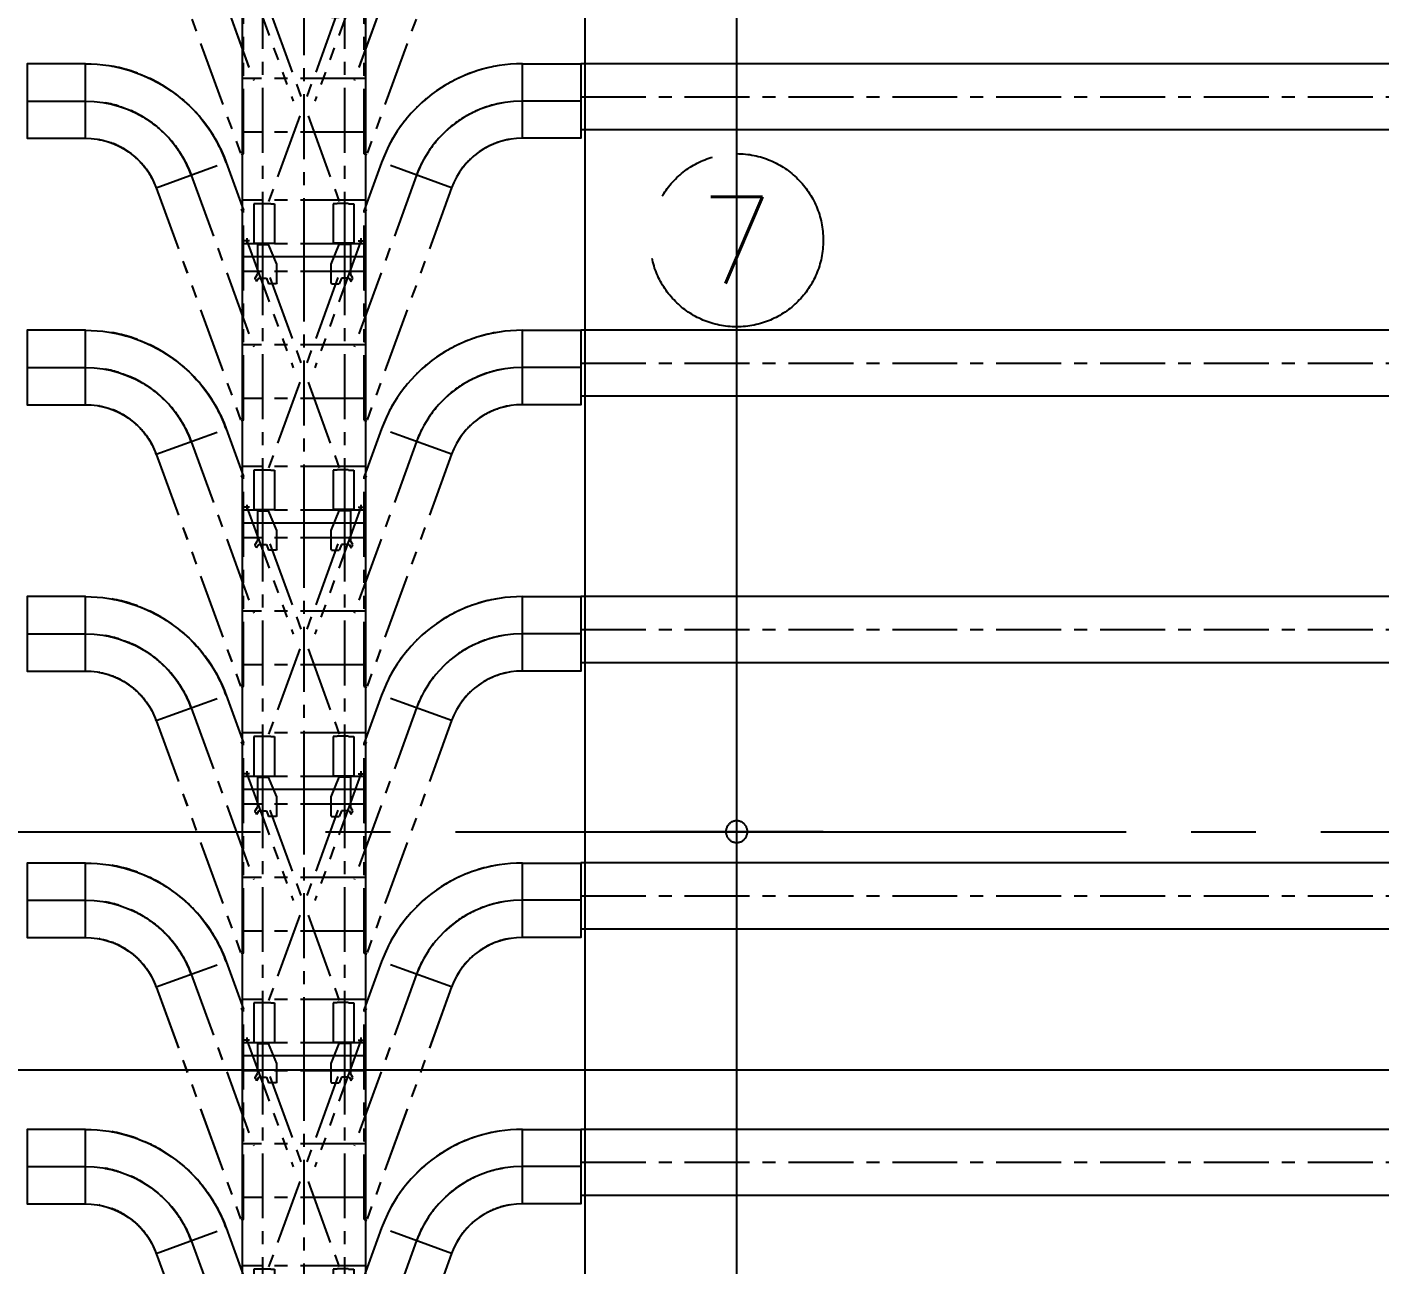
# Model space of a CAD drawing. Extents: x -40736 to 716455, y -65544 to 37405.
# Drawn here: x 340571 to 342134, y -47868 to -46438 of the extents above; entities that cross this region are included whole.
import ezdxf
from ezdxf.enums import TextEntityAlignment as Align

# ---------------------------------------------------------------- set-up
doc = ezdxf.new("R2010")
doc.units = 0
doc.header["$LTSCALE"] = 600
doc.header["$MEASUREMENT"] = 0
for name, pattern in [('CENTER', [2, 1.25, -0.25, 0.25, -0.25]), ('CENTER2', [1.125, 0.75, -0.125, 0.125, -0.125]), ('PHANTOM', [2.5, 1.25, -0.25, 0.25, -0.25, 0.25, -0.25])]:
    doc.linetypes.add(name, pattern=pattern)
doc.layers.get('0').update_dxf_attribs({"linetype": 'CONTINUOUS'})
for name, color, linetype in [('0-架台', 232, 'CONTINUOUS'), ('001', 7, 'CONTINUOUS'), ('底圖', 253, 'CONTINUOUS'), ('規劃圖', 253, 'CONTINUOUS')]:
    doc.layers.add(name, color=color, linetype=linetype)
doc.styles.add('AEH', font='SIMPLEX.SHX', dxfattribs={"bigfont": 'AE.SHX'})

# ---------------------------------------------------------------- blocks, each defined once
blk = doc.blocks.new('platform')
at = {"layer": '0-架台'}
blk.add_line((3250, -10894), (3250, 147292), dxfattribs=at)
blk = doc.blocks.new('HAITI-3-11')
at = {"layer": '001', "linetype": 'CENTER'}
for p, q in [((145905.075512, 101974.159575), (145965.075512, 101974.159575)), ((145935.075512, 101944.159575), (145935.075512, 102004.159575)), ((145935.075512, 100688.159575), (145935.075512, 100628.159575)), ((145905.075512, 100658.159575), (145965.075512, 100658.159575))]:
    blk.add_line(p, q, dxfattribs=at)
at = {"layer": '001', "color": 6, "linetype": 'PHANTOM'}
for p, q in [((145935.075512, 101974.159575), (147399.371035, 101441.199591)), ((145974.866799, 101852.159575), (145976.866799, 101854.159575)), ((145974.866799, 101852.159575), (145974.866799, 101724.159575)), ((145976.866799, 101854.159575), (146320.828323, 101854.159575)), ((146365.828323, 101880.140337), (146320.828323, 101854.159575)), ((146363.866799, 101838.593332), (146404.978958, 101862.329448)), ((146363.866799, 101838.593332), (146363.866799, 101749.159575)), ((146386.318704, 101874.649956), (146365.828323, 101880.140337)), ((146393.818704, 101861.659575), (146386.318704, 101874.649956)), ((146399.447869, 101864.909575), (146393.818704, 101861.659575)), ((146404.228958, 101863.628486), (146399.447869, 101864.909575)), ((146404.978958, 101862.329448), (146404.228958, 101863.628486)), ((148581.866799, 101831.409575), (148578.866799, 101829.159575)), ((148578.866799, 101829.159575), (148578.866799, 101699.159575)), ((148581.866799, 101894.159575), (149038.866799, 101894.159575)), ((148581.866799, 101831.409575), (148581.866799, 101894.159575)), ((149038.866799, 101894.159575), (149038.866799, 101654.159575)), ((146203.866799, 101629.159575), (145974.866799, 101724.159575)), ((146423.866799, 101629.159575), (146203.866799, 101629.159575)), ((146356.108431, 101709.177459), (147363.45892, 101342.531865)), ((146363.866799, 101749.159575), (146428.866799, 101724.159575)), ((146423.866799, 101629.159575), (146428.866799, 101634.159575)), ((146428.866799, 101634.159575), (146428.866799, 101724.159575)), ((147568.256855, 101364.327637), (148578.396953, 101731.988565)), ((148581.866799, 101699.159575), (148578.866799, 101699.159575)), ((148581.866799, 101699.159575), (148581.866799, 101654.159575)), ((148581.866799, 101654.159575), (149038.866799, 101654.159575)), ((146356.108431, 100923.141691), (147363.45892, 101289.787285)), ((145935.075512, 100658.159575), (147399.371035, 101191.11956)), ((147568.256855, 101267.991513), (148578.396953, 100900.330585)), ((146203.866799, 101003.159575), (145974.866799, 100908.159575)), ((146423.866799, 101003.159575), (146203.866799, 101003.159575)), ((146423.866799, 101003.159575), (146428.866799, 100998.159575)), ((146428.866799, 100998.159575), (146428.866799, 100908.159575)), ((148581.866799, 100978.159575), (149038.866799, 100978.159575)), ((148581.866799, 100933.159575), (148581.866799, 100978.159575)), ((149038.866799, 100738.159575), (149038.866799, 100978.159575)), ((145974.866799, 100780.159575), (145974.866799, 100908.159575)), ((146363.866799, 100883.159575), (146428.866799, 100908.159575)), ((146363.866799, 100793.725818), (146363.866799, 100883.159575)), ((148581.866799, 100933.159575), (148578.866799, 100933.159575)), ((148578.866799, 100803.159575), (148578.866799, 100933.159575)), ((145974.866799, 100780.159575), (145976.866799, 100778.159575)), ((145976.866799, 100778.159575), (146320.828323, 100778.159575)), ((146365.828323, 100752.178813), (146320.828323, 100778.159575)), ((146363.866799, 100793.725818), (146404.978958, 100769.989702)), ((146386.318704, 100757.669194), (146365.828323, 100752.178813)), ((146393.818704, 100770.659575), (146386.318704, 100757.669194)), ((146399.447869, 100767.409575), (146393.818704, 100770.659575)), ((146404.228958, 100768.690664), (146399.447869, 100767.409575)), ((146404.978958, 100769.989702), (146404.228958, 100768.690664)), ((148581.866799, 100800.909575), (148578.866799, 100803.159575)), ((148581.866799, 100800.909575), (148581.866799, 100738.159575)), ((148581.866799, 100738.159575), (149038.866799, 100738.159575))]:
    blk.add_line(p, q, dxfattribs=at)
at = {"layer": '001', "color": 3}
for p, q in [((146116.966799, 102026.159575), (149193.866799, 102026.159575)), ((146116.966799, 102026.159575), (146116.966799, 100606.159575)), ((149193.866799, 102026.159575), (149193.866799, 100606.159575)), ((149193.866799, 100606.159575), (146116.966799, 100606.159575))]:
    blk.add_line(p, q, dxfattribs=at)
at = {"layer": '001', "color": 2, "linetype": 'CENTER'}
for p, q in [((146288.866799, 102026.159575), (146288.866799, 100606.159575)), ((147134.39228, 102026.159575), (147134.39228, 100606.159575)), ((147754.39228, 102026.159575), (147754.39228, 100606.159575)), ((148541.866799, 102026.159575), (148541.866799, 100606.159575)), ((149043.866799, 102026.159575), (149043.866799, 100606.159575)), ((149193.866799, 101789.159575), (146116.966799, 101789.159575)), ((146116.966799, 101316.159575), (149193.866799, 101316.159575)), ((149193.866799, 100843.159575), (146116.966799, 100843.159575))]:
    blk.add_line(p, q, dxfattribs=at)
blk = doc.blocks.new('HAITI-3-12')
at = {"layer": '001', "linetype": 'CENTER'}
for p, q in [((142828.175512, 101974.159575), (142888.175512, 101974.159575)), ((142858.175512, 101944.159575), (142858.175512, 102004.159575)), ((142858.175512, 100688.159575), (142858.175512, 100628.159575)), ((142828.175512, 100658.159575), (142888.175512, 100658.159575))]:
    blk.add_line(p, q, dxfattribs=at)
at = {"layer": '001', "color": 6, "linetype": 'PHANTOM'}
for p, q in [((142858.175512, 101974.159575), (144322.471035, 101441.199591)), ((142897.966799, 101852.159575), (142899.966799, 101854.159575)), ((142897.966799, 101852.159575), (142897.966799, 101724.159575)), ((142899.966799, 101854.159575), (143243.928323, 101854.159575)), ((143288.928323, 101880.140337), (143243.928323, 101854.159575)), ((143286.966799, 101838.593332), (143328.078958, 101862.329448)), ((143286.966799, 101838.593332), (143286.966799, 101749.159575)), ((143309.418704, 101874.649956), (143288.928323, 101880.140337)), ((143316.918704, 101861.659575), (143309.418704, 101874.649956)), ((143322.547869, 101864.909575), (143316.918704, 101861.659575)), ((143327.328958, 101863.628486), (143322.547869, 101864.909575)), ((143328.078958, 101862.329448), (143327.328958, 101863.628486)), ((145504.966799, 101831.409575), (145501.966799, 101829.159575)), ((145501.966799, 101829.159575), (145501.966799, 101699.159575)), ((145504.966799, 101894.159575), (145961.966799, 101894.159575)), ((145504.966799, 101831.409575), (145504.966799, 101894.159575)), ((145961.966799, 101894.159575), (145961.966799, 101654.159575)), ((143126.966799, 101629.159575), (142897.966799, 101724.159575)), ((143346.966799, 101629.159575), (143126.966799, 101629.159575)), ((143279.208431, 101709.177459), (144286.55892, 101342.531865)), ((143286.966799, 101749.159575), (143351.966799, 101724.159575)), ((143346.966799, 101629.159575), (143351.966799, 101634.159575)), ((143351.966799, 101634.159575), (143351.966799, 101724.159575)), ((144491.356855, 101364.327637), (145501.496953, 101731.988565)), ((145504.966799, 101699.159575), (145501.966799, 101699.159575)), ((145504.966799, 101699.159575), (145504.966799, 101654.159575)), ((145504.966799, 101654.159575), (145961.966799, 101654.159575)), ((143279.208431, 100923.141691), (144286.55892, 101289.787285)), ((142858.175512, 100658.159575), (144322.471035, 101191.11956)), ((144491.356855, 101267.991513), (145501.496953, 100900.330585)), ((143126.966799, 101003.159575), (142897.966799, 100908.159575)), ((143346.966799, 101003.159575), (143126.966799, 101003.159575)), ((143346.966799, 101003.159575), (143351.966799, 100998.159575)), ((143351.966799, 100998.159575), (143351.966799, 100908.159575)), ((145504.966799, 100978.159575), (145961.966799, 100978.159575)), ((145504.966799, 100933.159575), (145504.966799, 100978.159575)), ((145961.966799, 100738.159575), (145961.966799, 100978.159575)), ((142897.966799, 100780.159575), (142897.966799, 100908.159575)), ((143286.966799, 100883.159575), (143351.966799, 100908.159575)), ((143286.966799, 100793.725818), (143286.966799, 100883.159575)), ((145504.966799, 100933.159575), (145501.966799, 100933.159575)), ((145501.966799, 100803.159575), (145501.966799, 100933.159575)), ((142897.966799, 100780.159575), (142899.966799, 100778.159575)), ((142899.966799, 100778.159575), (143243.928323, 100778.159575)), ((143288.928323, 100752.178813), (143243.928323, 100778.159575)), ((143286.966799, 100793.725818), (143328.078958, 100769.989702)), ((143309.418704, 100757.669194), (143288.928323, 100752.178813)), ((143316.918704, 100770.659575), (143309.418704, 100757.669194)), ((143322.547869, 100767.409575), (143316.918704, 100770.659575)), ((143327.328958, 100768.690664), (143322.547869, 100767.409575)), ((143328.078958, 100769.989702), (143327.328958, 100768.690664)), ((145504.966799, 100800.909575), (145501.966799, 100803.159575)), ((145504.966799, 100800.909575), (145504.966799, 100738.159575)), ((145504.966799, 100738.159575), (145961.966799, 100738.159575))]:
    blk.add_line(p, q, dxfattribs=at)
at = {"layer": '001', "color": 3}
for p, q in [((143040.066799, 102026.159575), (146116.966799, 102026.159575)), ((143040.066799, 102026.159575), (143040.066799, 100606.159575)), ((146116.966799, 102026.159575), (146116.966799, 100606.159575)), ((146116.966799, 100606.159575), (143040.066799, 100606.159575))]:
    blk.add_line(p, q, dxfattribs=at)
at = {"layer": '001', "color": 2, "linetype": 'CENTER'}
for p, q in [((143211.966799, 102026.159575), (143211.966799, 100606.159575)), ((144057.49228, 102026.159575), (144057.49228, 100606.159575)), ((144677.49228, 102026.159575), (144677.49228, 100606.159575)), ((145464.966799, 102026.159575), (145464.966799, 100606.159575)), ((145966.966799, 102026.159575), (145966.966799, 100606.159575)), ((146116.966799, 101789.159575), (143040.066799, 101789.159575)), ((143040.066799, 101316.159575), (146116.966799, 101316.159575)), ((146116.966799, 100843.159575), (143040.066799, 100843.159575))]:
    blk.add_line(p, q, dxfattribs=at)
blk = doc.blocks.new('HAITI-3-13')
at = {"layer": '001', "linetype": 'CENTER'}
for p, q in [((139751.275512, 101974.159575), (139811.275512, 101974.159575)), ((139781.275512, 101944.159575), (139781.275512, 102004.159575)), ((139781.275512, 100688.159575), (139781.275512, 100628.159575)), ((139751.275512, 100658.159575), (139811.275512, 100658.159575))]:
    blk.add_line(p, q, dxfattribs=at)
at = {"layer": '001', "color": 6, "linetype": 'PHANTOM'}
for p, q in [((139781.275512, 101974.159575), (141245.571035, 101441.199591)), ((139821.066799, 101852.159575), (139823.066799, 101854.159575)), ((139821.066799, 101852.159575), (139821.066799, 101724.159575)), ((139823.066799, 101854.159575), (140167.028323, 101854.159575)), ((140212.028323, 101880.140337), (140167.028323, 101854.159575)), ((140210.066799, 101838.593332), (140251.178958, 101862.329448)), ((140210.066799, 101838.593332), (140210.066799, 101749.159575)), ((140232.518704, 101874.649956), (140212.028323, 101880.140337)), ((140240.018704, 101861.659575), (140232.518704, 101874.649956)), ((140245.647869, 101864.909575), (140240.018704, 101861.659575)), ((140250.428958, 101863.628486), (140245.647869, 101864.909575)), ((140251.178958, 101862.329448), (140250.428958, 101863.628486)), ((142428.066799, 101831.409575), (142425.066799, 101829.159575)), ((142425.066799, 101829.159575), (142425.066799, 101699.159575)), ((142428.066799, 101894.159575), (142885.066799, 101894.159575)), ((142428.066799, 101831.409575), (142428.066799, 101894.159575)), ((142885.066799, 101894.159575), (142885.066799, 101654.159575)), ((140050.066799, 101629.159575), (139821.066799, 101724.159575)), ((140270.066799, 101629.159575), (140050.066799, 101629.159575)), ((140202.308431, 101709.177459), (141209.65892, 101342.531865)), ((140210.066799, 101749.159575), (140275.066799, 101724.159575)), ((140270.066799, 101629.159575), (140275.066799, 101634.159575)), ((140275.066799, 101634.159575), (140275.066799, 101724.159575)), ((141414.456855, 101364.327637), (142424.596953, 101731.988565)), ((142428.066799, 101699.159575), (142425.066799, 101699.159575)), ((142428.066799, 101699.159575), (142428.066799, 101654.159575)), ((142428.066799, 101654.159575), (142885.066799, 101654.159575)), ((140202.308431, 100923.141691), (141209.65892, 101289.787285)), ((139781.275512, 100658.159575), (141245.571035, 101191.11956)), ((141414.456855, 101267.991513), (142424.596953, 100900.330585)), ((140050.066799, 101003.159575), (139821.066799, 100908.159575)), ((140270.066799, 101003.159575), (140050.066799, 101003.159575)), ((140270.066799, 101003.159575), (140275.066799, 100998.159575)), ((140275.066799, 100998.159575), (140275.066799, 100908.159575)), ((142428.066799, 100978.159575), (142885.066799, 100978.159575)), ((142428.066799, 100933.159575), (142428.066799, 100978.159575)), ((142885.066799, 100738.159575), (142885.066799, 100978.159575)), ((139821.066799, 100780.159575), (139821.066799, 100908.159575)), ((140210.066799, 100883.159575), (140275.066799, 100908.159575)), ((140210.066799, 100793.725818), (140210.066799, 100883.159575)), ((142428.066799, 100933.159575), (142425.066799, 100933.159575)), ((142425.066799, 100803.159575), (142425.066799, 100933.159575)), ((139821.066799, 100780.159575), (139823.066799, 100778.159575)), ((139823.066799, 100778.159575), (140167.028323, 100778.159575)), ((140212.028323, 100752.178813), (140167.028323, 100778.159575)), ((140210.066799, 100793.725818), (140251.178958, 100769.989702)), ((140232.518704, 100757.669194), (140212.028323, 100752.178813)), ((140240.018704, 100770.659575), (140232.518704, 100757.669194)), ((140245.647869, 100767.409575), (140240.018704, 100770.659575)), ((140250.428958, 100768.690664), (140245.647869, 100767.409575)), ((140251.178958, 100769.989702), (140250.428958, 100768.690664)), ((142428.066799, 100800.909575), (142425.066799, 100803.159575)), ((142428.066799, 100800.909575), (142428.066799, 100738.159575)), ((142428.066799, 100738.159575), (142885.066799, 100738.159575))]:
    blk.add_line(p, q, dxfattribs=at)
at = {"layer": '001', "color": 3}
for p, q in [((139963.166799, 102026.159575), (143040.066799, 102026.159575)), ((139963.166799, 102026.159575), (139963.166799, 100606.159575)), ((143040.066799, 102026.159575), (143040.066799, 100606.159575)), ((143040.066799, 100606.159575), (139963.166799, 100606.159575))]:
    blk.add_line(p, q, dxfattribs=at)
at = {"layer": '001', "color": 2, "linetype": 'CENTER'}
for p, q in [((140135.066799, 102026.159575), (140135.066799, 100606.159575)), ((140980.59228, 102026.159575), (140980.59228, 100606.159575)), ((141600.59228, 102026.159575), (141600.59228, 100606.159575)), ((142388.066799, 102026.159575), (142388.066799, 100606.159575)), ((142890.066799, 102026.159575), (142890.066799, 100606.159575)), ((143040.066799, 101789.159575), (139963.166799, 101789.159575)), ((139963.166799, 101316.159575), (143040.066799, 101316.159575)), ((143040.066799, 100843.159575), (139963.166799, 100843.159575))]:
    blk.add_line(p, q, dxfattribs=at)
blk = doc.blocks.new('HAITI-3-14')
at = {"layer": '001', "linetype": 'CENTER'}
for p, q in [((136674.375512, 101974.159575), (136734.375512, 101974.159575)), ((136704.375512, 101944.159575), (136704.375512, 102004.159575)), ((136704.375512, 100688.159575), (136704.375512, 100628.159575)), ((136674.375512, 100658.159575), (136734.375512, 100658.159575))]:
    blk.add_line(p, q, dxfattribs=at)
at = {"layer": '001', "color": 6, "linetype": 'PHANTOM'}
for p, q in [((136704.375512, 101974.159575), (138168.671035, 101441.199591)), ((136744.166799, 101852.159575), (136746.166799, 101854.159575)), ((136744.166799, 101852.159575), (136744.166799, 101724.159575)), ((136746.166799, 101854.159575), (137090.128323, 101854.159575)), ((137135.128323, 101880.140337), (137090.128323, 101854.159575)), ((137133.166799, 101838.593332), (137174.278958, 101862.329448)), ((137133.166799, 101838.593332), (137133.166799, 101749.159575)), ((137155.618704, 101874.649956), (137135.128323, 101880.140337)), ((137163.118704, 101861.659575), (137155.618704, 101874.649956)), ((137168.747869, 101864.909575), (137163.118704, 101861.659575)), ((137173.528958, 101863.628486), (137168.747869, 101864.909575)), ((137174.278958, 101862.329448), (137173.528958, 101863.628486)), ((139351.166799, 101831.409575), (139348.166799, 101829.159575)), ((139348.166799, 101829.159575), (139348.166799, 101699.159575)), ((139351.166799, 101894.159575), (139808.166799, 101894.159575)), ((139351.166799, 101831.409575), (139351.166799, 101894.159575)), ((139808.166799, 101894.159575), (139808.166799, 101654.159575)), ((136973.166799, 101629.159575), (136744.166799, 101724.159575)), ((137193.166799, 101629.159575), (136973.166799, 101629.159575)), ((137125.408431, 101709.177459), (138132.75892, 101342.531865)), ((137133.166799, 101749.159575), (137198.166799, 101724.159575)), ((137193.166799, 101629.159575), (137198.166799, 101634.159575)), ((137198.166799, 101634.159575), (137198.166799, 101724.159575)), ((138337.556855, 101364.327637), (139347.696953, 101731.988565)), ((139351.166799, 101699.159575), (139348.166799, 101699.159575)), ((139351.166799, 101699.159575), (139351.166799, 101654.159575)), ((139351.166799, 101654.159575), (139808.166799, 101654.159575)), ((137125.408431, 100923.141691), (138132.75892, 101289.787285)), ((136704.375512, 100658.159575), (138168.671035, 101191.11956)), ((138337.556855, 101267.991513), (139347.696953, 100900.330585)), ((136973.166799, 101003.159575), (136744.166799, 100908.159575)), ((137193.166799, 101003.159575), (136973.166799, 101003.159575)), ((137193.166799, 101003.159575), (137198.166799, 100998.159575)), ((137198.166799, 100998.159575), (137198.166799, 100908.159575)), ((139351.166799, 100978.159575), (139808.166799, 100978.159575)), ((139351.166799, 100933.159575), (139351.166799, 100978.159575)), ((139808.166799, 100738.159575), (139808.166799, 100978.159575)), ((136744.166799, 100780.159575), (136744.166799, 100908.159575)), ((137133.166799, 100883.159575), (137198.166799, 100908.159575)), ((137133.166799, 100793.725818), (137133.166799, 100883.159575)), ((139351.166799, 100933.159575), (139348.166799, 100933.159575)), ((139348.166799, 100803.159575), (139348.166799, 100933.159575)), ((136744.166799, 100780.159575), (136746.166799, 100778.159575)), ((136746.166799, 100778.159575), (137090.128323, 100778.159575)), ((137135.128323, 100752.178813), (137090.128323, 100778.159575)), ((137133.166799, 100793.725818), (137174.278958, 100769.989702)), ((137155.618704, 100757.669194), (137135.128323, 100752.178813)), ((137163.118704, 100770.659575), (137155.618704, 100757.669194)), ((137168.747869, 100767.409575), (137163.118704, 100770.659575)), ((137173.528958, 100768.690664), (137168.747869, 100767.409575)), ((137174.278958, 100769.989702), (137173.528958, 100768.690664)), ((139351.166799, 100800.909575), (139348.166799, 100803.159575)), ((139351.166799, 100800.909575), (139351.166799, 100738.159575)), ((139351.166799, 100738.159575), (139808.166799, 100738.159575))]:
    blk.add_line(p, q, dxfattribs=at)
at = {"layer": '001', "color": 3}
for p, q in [((136886.266799, 102026.159575), (139963.166799, 102026.159575)), ((136886.266799, 102026.159575), (136886.266799, 100606.159575)), ((139963.166799, 102026.159575), (139963.166799, 100606.159575)), ((139963.166799, 100606.159575), (136886.266799, 100606.159575))]:
    blk.add_line(p, q, dxfattribs=at)
at = {"layer": '001', "color": 2, "linetype": 'CENTER'}
for p, q in [((137058.166799, 102026.159575), (137058.166799, 100606.159575)), ((137903.69228, 102026.159575), (137903.69228, 100606.159575)), ((138523.69228, 102026.159575), (138523.69228, 100606.159575)), ((139311.166799, 102026.159575), (139311.166799, 100606.159575)), ((139813.166799, 102026.159575), (139813.166799, 100606.159575)), ((139963.166799, 101789.159575), (136886.266799, 101789.159575)), ((136886.266799, 101316.159575), (139963.166799, 101316.159575)), ((139963.166799, 100843.159575), (136886.266799, 100843.159575))]:
    blk.add_line(p, q, dxfattribs=at)
blk = doc.blocks.new('HAITI-3-15')
at = {"layer": '001', "linetype": 'CENTER'}
for p, q in [((133597.475512, 101974.159575), (133657.475512, 101974.159575)), ((133627.475512, 101944.159575), (133627.475512, 102004.159575)), ((133627.475512, 100688.159575), (133627.475512, 100628.159575)), ((133597.475512, 100658.159575), (133657.475512, 100658.159575))]:
    blk.add_line(p, q, dxfattribs=at)
at = {"layer": '001', "color": 6, "linetype": 'PHANTOM'}
for p, q in [((133627.475512, 101974.159575), (135091.771035, 101441.199591)), ((133667.266799, 101852.159575), (133669.266799, 101854.159575)), ((133667.266799, 101852.159575), (133667.266799, 101724.159575)), ((133669.266799, 101854.159575), (134013.228323, 101854.159575)), ((134058.228323, 101880.140337), (134013.228323, 101854.159575)), ((134056.266799, 101838.593332), (134097.378958, 101862.329448)), ((134056.266799, 101838.593332), (134056.266799, 101749.159575)), ((134078.718704, 101874.649956), (134058.228323, 101880.140337)), ((134086.218704, 101861.659575), (134078.718704, 101874.649956)), ((134091.847869, 101864.909575), (134086.218704, 101861.659575)), ((134096.628958, 101863.628486), (134091.847869, 101864.909575)), ((134097.378958, 101862.329448), (134096.628958, 101863.628486)), ((136274.266799, 101831.409575), (136271.266799, 101829.159575)), ((136271.266799, 101829.159575), (136271.266799, 101699.159575)), ((136274.266799, 101894.159575), (136731.266799, 101894.159575)), ((136274.266799, 101831.409575), (136274.266799, 101894.159575)), ((136731.266799, 101894.159575), (136731.266799, 101654.159575)), ((133896.266799, 101629.159575), (133667.266799, 101724.159575)), ((134116.266799, 101629.159575), (133896.266799, 101629.159575)), ((134048.508431, 101709.177459), (135055.85892, 101342.531865)), ((134056.266799, 101749.159575), (134121.266799, 101724.159575)), ((134116.266799, 101629.159575), (134121.266799, 101634.159575)), ((134121.266799, 101634.159575), (134121.266799, 101724.159575)), ((135260.656855, 101364.327637), (136270.796953, 101731.988565)), ((136274.266799, 101699.159575), (136271.266799, 101699.159575)), ((136274.266799, 101699.159575), (136274.266799, 101654.159575)), ((136274.266799, 101654.159575), (136731.266799, 101654.159575)), ((134048.508431, 100923.141691), (135055.85892, 101289.787285)), ((133627.475512, 100658.159575), (135091.771035, 101191.11956)), ((135260.656855, 101267.991513), (136270.796953, 100900.330585)), ((133896.266799, 101003.159575), (133667.266799, 100908.159575)), ((134116.266799, 101003.159575), (133896.266799, 101003.159575)), ((134116.266799, 101003.159575), (134121.266799, 100998.159575)), ((134121.266799, 100998.159575), (134121.266799, 100908.159575)), ((136274.266799, 100978.159575), (136731.266799, 100978.159575)), ((136274.266799, 100933.159575), (136274.266799, 100978.159575)), ((136731.266799, 100738.159575), (136731.266799, 100978.159575)), ((133667.266799, 100780.159575), (133667.266799, 100908.159575)), ((134056.266799, 100883.159575), (134121.266799, 100908.159575)), ((134056.266799, 100793.725818), (134056.266799, 100883.159575)), ((136274.266799, 100933.159575), (136271.266799, 100933.159575)), ((136271.266799, 100803.159575), (136271.266799, 100933.159575)), ((133667.266799, 100780.159575), (133669.266799, 100778.159575)), ((133669.266799, 100778.159575), (134013.228323, 100778.159575)), ((134058.228323, 100752.178813), (134013.228323, 100778.159575)), ((134056.266799, 100793.725818), (134097.378958, 100769.989702)), ((134078.718704, 100757.669194), (134058.228323, 100752.178813)), ((134086.218704, 100770.659575), (134078.718704, 100757.669194)), ((134091.847869, 100767.409575), (134086.218704, 100770.659575)), ((134096.628958, 100768.690664), (134091.847869, 100767.409575)), ((134097.378958, 100769.989702), (134096.628958, 100768.690664)), ((136274.266799, 100800.909575), (136271.266799, 100803.159575)), ((136274.266799, 100800.909575), (136274.266799, 100738.159575)), ((136274.266799, 100738.159575), (136731.266799, 100738.159575))]:
    blk.add_line(p, q, dxfattribs=at)
at = {"layer": '001', "color": 3}
for p, q in [((133809.366799, 102026.159575), (136886.266799, 102026.159575)), ((133809.366799, 102026.159575), (133809.366799, 100606.159575)), ((136886.266799, 102026.159575), (136886.266799, 100606.159575)), ((136886.266799, 100606.159575), (133809.366799, 100606.159575))]:
    blk.add_line(p, q, dxfattribs=at)
at = {"layer": '001', "color": 2, "linetype": 'CENTER'}
for p, q in [((133981.266799, 102026.159575), (133981.266799, 100606.159575)), ((134826.79228, 102026.159575), (134826.79228, 100606.159575)), ((135446.79228, 102026.159575), (135446.79228, 100606.159575)), ((136234.266799, 102026.159575), (136234.266799, 100606.159575)), ((136736.266799, 102026.159575), (136736.266799, 100606.159575)), ((136886.266799, 101789.159575), (133809.366799, 101789.159575)), ((133809.366799, 101316.159575), (136886.266799, 101316.159575)), ((136886.266799, 100843.159575), (133809.366799, 100843.159575))]:
    blk.add_line(p, q, dxfattribs=at)
blk = doc.blocks.new('1U0032-ASY-C01-NHX-1-120')
at = {"layer": '001', "color": 10, "linetype": 'PHANTOM'}
for p, q in [((148398.608773, 103022.144581), (148104.557457, 102213.977629)), ((148398.460978, 103022.198374), (151093.318782, 102041.350355)), ((148104.237644, 102214.094031), (148656.300522, 102013.159575)), ((151087.789792, 102026.159575), (148620.583312, 102026.159575)), ((148648.587842, 102015.966765), (148658.848452, 102044.157535)), ((151083.058172, 102013.159575), (148656.300522, 102013.159575)), ((151083.058172, 102013.159575), (151093.318782, 102041.350355))]:
    blk.add_line(p, q, dxfattribs=at)
at = {"layer": '001', "color": 2, "linetype": 'CENTER'}
blk.add_line((148251.309541, 102618.160683), (150234.991272, 101896.159575), dxfattribs=at)
at = {"layer": '001', "color": 10, "linetype": 'PHANTOM'}
for radius, end in [(870, 249.994821), (1730, 249.994364)]:
    blk.add_arc((148696.092397, 103839.704055), radius, 190.120183, end, dxfattribs=at)
at = {"layer": '001', "color": 2, "linetype": 'CENTER'}
blk.add_arc((148696.092397, 103839.704055), 1300, 190.120183, 249.992652, dxfattribs=at)
blk = doc.blocks.new('1U0032-ASY-C01-NHX-1-121')
at = {"layer": '001', "color": 2, "linetype": 'CENTER'}
blk.add_line((148251.309541, 100014.158467), (150234.991272, 100736.159575), dxfattribs=at)
at = {"layer": '001', "color": 10, "linetype": 'PHANTOM'}
for p, q in [((148104.237644, 100418.225119), (148656.300522, 100619.159575)), ((148398.460978, 99610.120776), (151093.318782, 100590.968795)), ((151087.789792, 100606.159575), (148620.583312, 100606.159575)), ((148648.587842, 100616.352385), (148658.848452, 100588.161615)), ((151083.058172, 100619.159575), (148656.300522, 100619.159575)), ((151083.058172, 100619.159575), (151093.318782, 100590.968795)), ((148398.608773, 99610.174569), (148104.557457, 100418.341521))]:
    blk.add_line(p, q, dxfattribs=at)
for radius, start in [(1730, 110.005636), (870, 110.005179)]:
    blk.add_arc((148696.092397, 98792.615095), radius, start, 169.879817, dxfattribs=at)
at = {"layer": '001', "color": 2, "linetype": 'CENTER'}
blk.add_arc((148696.092397, 98792.615095), 1300, 110.007348, 169.879817, dxfattribs=at)
blk = doc.blocks.new('1U0032-ASY-C01-NHX-1-122')
at = {"layer": '001', "color": 10, "linetype": 'PHANTOM'}
for p, q in [((145321.708773, 103022.144581), (145027.657457, 102213.977629)), ((145321.560978, 103022.198374), (148016.418782, 102041.350355)), ((145027.337644, 102214.094031), (145579.400522, 102013.159575)), ((148010.889792, 102026.159575), (145543.683312, 102026.159575)), ((145571.687842, 102015.966765), (145581.948452, 102044.157535)), ((148006.158172, 102013.159575), (145579.400522, 102013.159575)), ((148006.158172, 102013.159575), (148016.418782, 102041.350355))]:
    blk.add_line(p, q, dxfattribs=at)
at = {"layer": '001', "color": 2, "linetype": 'CENTER'}
blk.add_line((145174.409541, 102618.160683), (147158.091272, 101896.159575), dxfattribs=at)
at = {"layer": '001', "color": 10, "linetype": 'PHANTOM'}
for radius, end in [(870, 249.994821), (1730, 249.994364)]:
    blk.add_arc((145619.192397, 103839.704055), radius, 190.120183, end, dxfattribs=at)
at = {"layer": '001', "color": 2, "linetype": 'CENTER'}
blk.add_arc((145619.192397, 103839.704055), 1300, 190.120183, 249.992652, dxfattribs=at)
blk = doc.blocks.new('1U0032-ASY-C01-NHX-1-123')
at = {"layer": '001', "color": 2, "linetype": 'CENTER'}
blk.add_line((145174.409541, 100014.158467), (147158.091272, 100736.159575), dxfattribs=at)
at = {"layer": '001', "color": 10, "linetype": 'PHANTOM'}
for p, q in [((145027.337644, 100418.225119), (145579.400522, 100619.159575)), ((145321.560978, 99610.120776), (148016.418782, 100590.968795)), ((148010.889792, 100606.159575), (145543.683312, 100606.159575)), ((145571.687842, 100616.352385), (145581.948452, 100588.161615)), ((148006.158172, 100619.159575), (145579.400522, 100619.159575)), ((148006.158172, 100619.159575), (148016.418782, 100590.968795)), ((145321.708773, 99610.174569), (145027.657457, 100418.341521))]:
    blk.add_line(p, q, dxfattribs=at)
for radius, start in [(1730, 110.005636), (870, 110.005179)]:
    blk.add_arc((145619.192397, 98792.615095), radius, start, 169.879817, dxfattribs=at)
at = {"layer": '001', "color": 2, "linetype": 'CENTER'}
blk.add_arc((145619.192397, 98792.615095), 1300, 110.007348, 169.879817, dxfattribs=at)
blk = doc.blocks.new('1U0032-ASY-C01-NHX-1-124')
at = {"layer": '001', "color": 10, "linetype": 'PHANTOM'}
for p, q in [((142244.808773, 103022.144581), (141950.757457, 102213.977629)), ((142244.660978, 103022.198374), (144939.518782, 102041.350355)), ((141950.437644, 102214.094031), (142502.500522, 102013.159575)), ((144933.989792, 102026.159575), (142466.783312, 102026.159575)), ((142494.787842, 102015.966765), (142505.048452, 102044.157535)), ((144929.258172, 102013.159575), (142502.500522, 102013.159575)), ((144929.258172, 102013.159575), (144939.518782, 102041.350355))]:
    blk.add_line(p, q, dxfattribs=at)
at = {"layer": '001', "color": 2, "linetype": 'CENTER'}
blk.add_line((142097.509541, 102618.160683), (144081.191272, 101896.159575), dxfattribs=at)
at = {"layer": '001', "color": 10, "linetype": 'PHANTOM'}
for radius, end in [(870, 249.994821), (1730, 249.994364)]:
    blk.add_arc((142542.292397, 103839.704055), radius, 190.120183, end, dxfattribs=at)
at = {"layer": '001', "color": 2, "linetype": 'CENTER'}
blk.add_arc((142542.292397, 103839.704055), 1300, 190.120183, 249.992652, dxfattribs=at)
blk = doc.blocks.new('1U0032-ASY-C01-NHX-1-125')
at = {"layer": '001', "color": 2, "linetype": 'CENTER'}
blk.add_line((142097.509541, 100014.158467), (144081.191272, 100736.159575), dxfattribs=at)
at = {"layer": '001', "color": 10, "linetype": 'PHANTOM'}
for p, q in [((141950.437644, 100418.225119), (142502.500522, 100619.159575)), ((142244.660978, 99610.120776), (144939.518782, 100590.968795)), ((144933.989792, 100606.159575), (142466.783312, 100606.159575)), ((142494.787842, 100616.352385), (142505.048452, 100588.161615)), ((144929.258172, 100619.159575), (142502.500522, 100619.159575)), ((144929.258172, 100619.159575), (144939.518782, 100590.968795)), ((142244.808773, 99610.174569), (141950.757457, 100418.341521))]:
    blk.add_line(p, q, dxfattribs=at)
for radius, start in [(1730, 110.005636), (870, 110.005179)]:
    blk.add_arc((142542.292397, 98792.615095), radius, start, 169.879817, dxfattribs=at)
at = {"layer": '001', "color": 2, "linetype": 'CENTER'}
blk.add_arc((142542.292397, 98792.615095), 1300, 110.007348, 169.879817, dxfattribs=at)
blk = doc.blocks.new('1U0032-ASY-C01-NHX-1-126')
at = {"layer": '001', "color": 10, "linetype": 'PHANTOM'}
for p, q in [((139167.908773, 103022.144581), (138873.857457, 102213.977629)), ((139167.760978, 103022.198374), (141862.618782, 102041.350355)), ((138873.537644, 102214.094031), (139425.600522, 102013.159575)), ((141857.089792, 102026.159575), (139389.883312, 102026.159575)), ((139417.887842, 102015.966765), (139428.148452, 102044.157535)), ((141852.358172, 102013.159575), (139425.600522, 102013.159575)), ((141852.358172, 102013.159575), (141862.618782, 102041.350355))]:
    blk.add_line(p, q, dxfattribs=at)
at = {"layer": '001', "color": 2, "linetype": 'CENTER'}
blk.add_line((139020.609541, 102618.160683), (141004.291272, 101896.159575), dxfattribs=at)
at = {"layer": '001', "color": 10, "linetype": 'PHANTOM'}
for radius, end in [(870, 249.994821), (1730, 249.994364)]:
    blk.add_arc((139465.392397, 103839.704055), radius, 190.120183, end, dxfattribs=at)
at = {"layer": '001', "color": 2, "linetype": 'CENTER'}
blk.add_arc((139465.392397, 103839.704055), 1300, 190.120183, 249.992652, dxfattribs=at)
blk = doc.blocks.new('1U0032-ASY-C01-NHX-1-127')
at = {"layer": '001', "color": 2, "linetype": 'CENTER'}
blk.add_line((139020.609541, 100014.158467), (141004.291272, 100736.159575), dxfattribs=at)
at = {"layer": '001', "color": 10, "linetype": 'PHANTOM'}
for p, q in [((138873.537644, 100418.225119), (139425.600522, 100619.159575)), ((139167.760978, 99610.120776), (141862.618782, 100590.968795)), ((141857.089792, 100606.159575), (139389.883312, 100606.159575)), ((139417.887842, 100616.352385), (139428.148452, 100588.161615)), ((141852.358172, 100619.159575), (139425.600522, 100619.159575)), ((141852.358172, 100619.159575), (141862.618782, 100590.968795)), ((139167.908773, 99610.174569), (138873.857457, 100418.341521))]:
    blk.add_line(p, q, dxfattribs=at)
for radius, start in [(1730, 110.005636), (870, 110.005179)]:
    blk.add_arc((139465.392397, 98792.615095), radius, start, 169.879817, dxfattribs=at)
at = {"layer": '001', "color": 2, "linetype": 'CENTER'}
blk.add_arc((139465.392397, 98792.615095), 1300, 110.007348, 169.879817, dxfattribs=at)
blk = doc.blocks.new('1U0032-ASY-C01-NHX-1-128')
at = {"layer": '001', "color": 10, "linetype": 'PHANTOM'}
for p, q in [((136091.008773, 103022.144581), (135796.957457, 102213.977629)), ((136090.860978, 103022.198374), (138785.718782, 102041.350355)), ((135796.637644, 102214.094031), (136348.700522, 102013.159575)), ((138780.189792, 102026.159575), (136312.983312, 102026.159575)), ((136340.987842, 102015.966765), (136351.248452, 102044.157535)), ((138775.458172, 102013.159575), (136348.700522, 102013.159575)), ((138775.458172, 102013.159575), (138785.718782, 102041.350355))]:
    blk.add_line(p, q, dxfattribs=at)
at = {"layer": '001', "color": 2, "linetype": 'CENTER'}
blk.add_line((135943.709541, 102618.160683), (137927.391272, 101896.159575), dxfattribs=at)
at = {"layer": '001', "color": 10, "linetype": 'PHANTOM'}
for radius, end in [(870, 249.994821), (1730, 249.994364)]:
    blk.add_arc((136388.492397, 103839.704055), radius, 190.120183, end, dxfattribs=at)
at = {"layer": '001', "color": 2, "linetype": 'CENTER'}
blk.add_arc((136388.492397, 103839.704055), 1300, 190.120183, 249.992652, dxfattribs=at)
blk = doc.blocks.new('1U0032-ASY-C01-NHX-1-129')
at = {"layer": '001', "color": 2, "linetype": 'CENTER'}
blk.add_line((135943.709541, 100014.158467), (137927.391272, 100736.159575), dxfattribs=at)
at = {"layer": '001', "color": 10, "linetype": 'PHANTOM'}
for p, q in [((135796.637644, 100418.225119), (136348.700522, 100619.159575)), ((136090.860978, 99610.120776), (138785.718782, 100590.968795)), ((138780.189792, 100606.159575), (136312.983312, 100606.159575)), ((136340.987842, 100616.352385), (136351.248452, 100588.161615)), ((138775.458172, 100619.159575), (136348.700522, 100619.159575)), ((138775.458172, 100619.159575), (138785.718782, 100590.968795)), ((136091.008773, 99610.174569), (135796.957457, 100418.341521))]:
    blk.add_line(p, q, dxfattribs=at)
for radius, start in [(1730, 110.005636), (870, 110.005179)]:
    blk.add_arc((136388.492397, 98792.615095), radius, start, 169.879817, dxfattribs=at)
at = {"layer": '001', "color": 2, "linetype": 'CENTER'}
blk.add_arc((136388.492397, 98792.615095), 1300, 110.007348, 169.879817, dxfattribs=at)
blk = doc.blocks.new('1U0032-ASY-C01-NHX-1-130')
at = {"layer": '001', "color": 10, "linetype": 'PHANTOM'}
for p, q in [((133014.108773, 103022.144581), (132720.057457, 102213.977629)), ((133013.960978, 103022.198374), (135708.818782, 102041.350355)), ((132719.737644, 102214.094031), (133271.800522, 102013.159575)), ((135703.289792, 102026.159575), (133236.083312, 102026.159575)), ((133264.087842, 102015.966765), (133274.348452, 102044.157535)), ((135698.558172, 102013.159575), (133271.800522, 102013.159575)), ((135698.558172, 102013.159575), (135708.818782, 102041.350355))]:
    blk.add_line(p, q, dxfattribs=at)
at = {"layer": '001', "color": 2, "linetype": 'CENTER'}
blk.add_line((132866.809541, 102618.160683), (134850.491272, 101896.159575), dxfattribs=at)
at = {"layer": '001', "color": 10, "linetype": 'PHANTOM'}
for radius, end in [(870, 249.994821), (1730, 249.994364)]:
    blk.add_arc((133311.592397, 103839.704055), radius, 190.120183, end, dxfattribs=at)
at = {"layer": '001', "color": 2, "linetype": 'CENTER'}
blk.add_arc((133311.592397, 103839.704055), 1300, 190.120183, 249.992652, dxfattribs=at)
blk = doc.blocks.new('1U0032-ASY-C01-NHX-1-131')
at = {"layer": '001', "color": 2, "linetype": 'CENTER'}
blk.add_line((132866.809541, 100014.158467), (134850.491272, 100736.159575), dxfattribs=at)
at = {"layer": '001', "color": 10, "linetype": 'PHANTOM'}
for p, q in [((132719.737644, 100418.225119), (133271.800522, 100619.159575)), ((133013.960978, 99610.120776), (135708.818782, 100590.968795)), ((135703.289792, 100606.159575), (133236.083312, 100606.159575)), ((133264.087842, 100616.352385), (133274.348452, 100588.161615)), ((135698.558172, 100619.159575), (133271.800522, 100619.159575)), ((135698.558172, 100619.159575), (135708.818782, 100590.968795)), ((133014.108773, 99610.174569), (132720.057457, 100418.341521))]:
    blk.add_line(p, q, dxfattribs=at)
for radius, start in [(1730, 110.005636), (870, 110.005179)]:
    blk.add_arc((133311.592397, 98792.615095), radius, start, 169.879817, dxfattribs=at)
at = {"layer": '001', "color": 2, "linetype": 'CENTER'}
blk.add_arc((133311.592397, 98792.615095), 1300, 110.007348, 169.879817, dxfattribs=at)
blk = doc.blocks.new('A$C012B47A8')
at = {"layer": '001', "color": 0, "linetype": 'ByBlock'}
for name in ['1U0032-ASY-C01-NHX-1-130', '1U0032-ASY-C01-NHX-1-128', '1U0032-ASY-C01-NHX-1-126', '1U0032-ASY-C01-NHX-1-124', '1U0032-ASY-C01-NHX-1-122', '1U0032-ASY-C01-NHX-1-120', 'HAITI-3-15', 'HAITI-3-14', 'HAITI-3-13', 'HAITI-3-12', 'HAITI-3-11', '1U0032-ASY-C01-NHX-1-131', '1U0032-ASY-C01-NHX-1-129', '1U0032-ASY-C01-NHX-1-127', '1U0032-ASY-C01-NHX-1-125', '1U0032-ASY-C01-NHX-1-123', '1U0032-ASY-C01-NHX-1-121']:
    blk.add_blockref(name, (3024, -81166), dxfattribs=at)
blk = doc.blocks.new('1U0032-ASY-C01-NHX-1-110')
at = {"layer": '001', "color": 10, "linetype": 'PHANTOM'}
for p, q in [((163783.108773, 103022.144581), (163489.057457, 102213.977629)), ((163782.960978, 103022.198374), (166477.818782, 102041.350355)), ((163488.737644, 102214.094031), (164040.800522, 102013.159575)), ((166472.289792, 102026.159575), (164005.083312, 102026.159575)), ((164033.087842, 102015.966765), (164043.348452, 102044.157535)), ((166467.558172, 102013.159575), (164040.800522, 102013.159575)), ((166467.558172, 102013.159575), (166477.818782, 102041.350355))]:
    blk.add_line(p, q, dxfattribs=at)
at = {"layer": '001', "color": 2, "linetype": 'CENTER'}
blk.add_line((163635.809541, 102618.160683), (165619.491272, 101896.159575), dxfattribs=at)
at = {"layer": '001', "color": 10, "linetype": 'PHANTOM'}
for radius, end in [(870, 249.994821), (1730, 249.994364)]:
    blk.add_arc((164080.592397, 103839.704055), radius, 190.120183, end, dxfattribs=at)
at = {"layer": '001', "color": 2, "linetype": 'CENTER'}
blk.add_arc((164080.592397, 103839.704055), 1300, 190.120183, 249.992652, dxfattribs=at)
blk = doc.blocks.new('A$C57F237C1')
blk.add_line((3661, 41), (3661, 716))
blk.add_lwpolyline([(3231, 716), (4091, 716), (4091, 41), (3231, 41)], close=True)
for radius in [1730, 1300, 870]:
    blk.add_arc((2361, 716), radius, 0, 69.9944)
at = {"layer": '001', "color": 0, "linetype": 'ByBlock', "rotation": 180}
blk.add_blockref('1U0032-ASY-C01-NHX-1-110', (166442, 104556), dxfattribs=at)
blk = doc.blocks.new('A$C3EFB54C0')
at = {"color": 2, "linetype": 'CENTER'}
blk.add_line((380, 19301), (380, 8992), dxfattribs=at)
at = {"color": 3}
blk.add_lwpolyline([(760, 19301), (0, 19301), (0, 8992), (760, 8992)], close=True, dxfattribs=at)
blk = doc.blocks.new('A$C674754AC')
at = {"xscale": -1, "rotation": 180}
for p in [(50950.00816, 26802.28886), (54026.93124, 26802.28886), (57103.85431, 26802.28886), (60180.77739, 26802.28886), (63257.70047, 26802.28886), (66334.62355, 26802.28886)]:
    blk.add_blockref('A$C57F237C1', p, dxfattribs=at)
at = {"rotation": 180}
blk.add_blockref('A$C012B47A8', (205031.83195, 43712.25422), dxfattribs=at)
for name, p in [('A$C57F237C1', (50950.00816, 20322.21979)), ('A$C57F237C1', (54026.93124, 20322.21979)), ('A$C57F237C1', (57103.85431, 20322.21979)), ('A$C57F237C1', (60180.77739, 20322.21979)), ('A$C57F237C1', (63257.70047, 20322.21979)), ('A$C57F237C1', (66334.62355, 20322.21979)), ('A$C3EFB54C0', (54281.48811, 1062.25498)), ('A$C3EFB54C0', (57358.41119, 1062.25498)), ('A$C3EFB54C0', (60435.33426, 1062.25498)), ('A$C3EFB54C0', (63512.25734, 1062.25498)), ('A$C3EFB54C0', (66589.18042, 1062.25498))]:
    blk.add_blockref(name, p)
blk = doc.blocks.new('A$C1C6605B1')
at = {"layer": '規劃圖', "xscale": 0.09999999997671694, "yscale": 0.09999999997671694, "zscale": 0.09999999997671694}
blk.add_blockref('platform', (-3277.72048, 4973.90789), dxfattribs=at)
at = {"layer": '規劃圖', "xscale": 0.09999999997671694, "yscale": 0.09999999997671694, "zscale": 0.09999999997671694, "rotation": 90}
blk.add_blockref('A$C674754AC', (-921.49505, 1211.99993), dxfattribs=at)

msp = doc.modelspace()

# ---------------------------------------------------------------- linework, layer by layer
at = {"layer": '底圖', "color": 253}
for p, q in [((341391.28957, -49643.31765), (341391.28957, -33643.31825)), ((355391.28837, -47643.31795), (335391.29017, -47643.31795))]:
    msp.add_line(p, q, dxfattribs=at)
at = {"layer": '底圖', "linetype": 'CENTER2'}
for p, q in [((341391.28957, -47367.82286), (341391.28957, -46784.66141)), ((341391.28957, -47843.33166), (341391.28957, -47317.82286)), ((341391.28957, -47843.33166), (341391.28957, -47317.82286)), ((340391.28957, -47367.82286), (341391.28957, -47367.82286)), ((341291.28957, -47367.82286), (341491.28957, -47367.82286)), ((341491.28957, -47367.82286), (341291.28957, -47367.82286)), ((341391.28957, -47367.82286), (342391.28957, -47367.82286))]:
    msp.add_line(p, q, dxfattribs=at)
for centre, major_axis, start_param, end_param in [((341391.28957, -46684.66141), (70.71068, 70.71068), 0.7853981634, 7.0685834706), ((341391.28957, -47367.82286), (8.83883, 8.83883), 5.4977871438, 8.6393797974), ((341391.28957, -47367.82286), (8.83883, 8.83883), 5.4977871438, 8.6393797974), ((341391.28957, -47367.82286), (-8.83883, 8.83883), 0.7853981634, 3.926990817), ((341391.28957, -47367.82286), (-8.83883, 8.83883), 0.7853981634, 3.926990817)]:
    msp.add_ellipse(centre, major_axis=major_axis, ratio=1, start_param=start_param, end_param=end_param, dxfattribs=at)

# ---------------------------------------------------------------- block references
at = {"layer": '底圖', "color": 253}
msp.add_blockref('A$C1C6605B1', (344169.01004, -54427.7968), dxfattribs=at)

# ---------------------------------------------------------------- texts
at = {"linetype": 'Continuous', "style": 'AEH'}
msp.add_text('7', height=100, dxfattribs=at).set_placement((341391.28957, -46684.66141), align=Align.MIDDLE)

doc.saveas('drawing.dxf')
